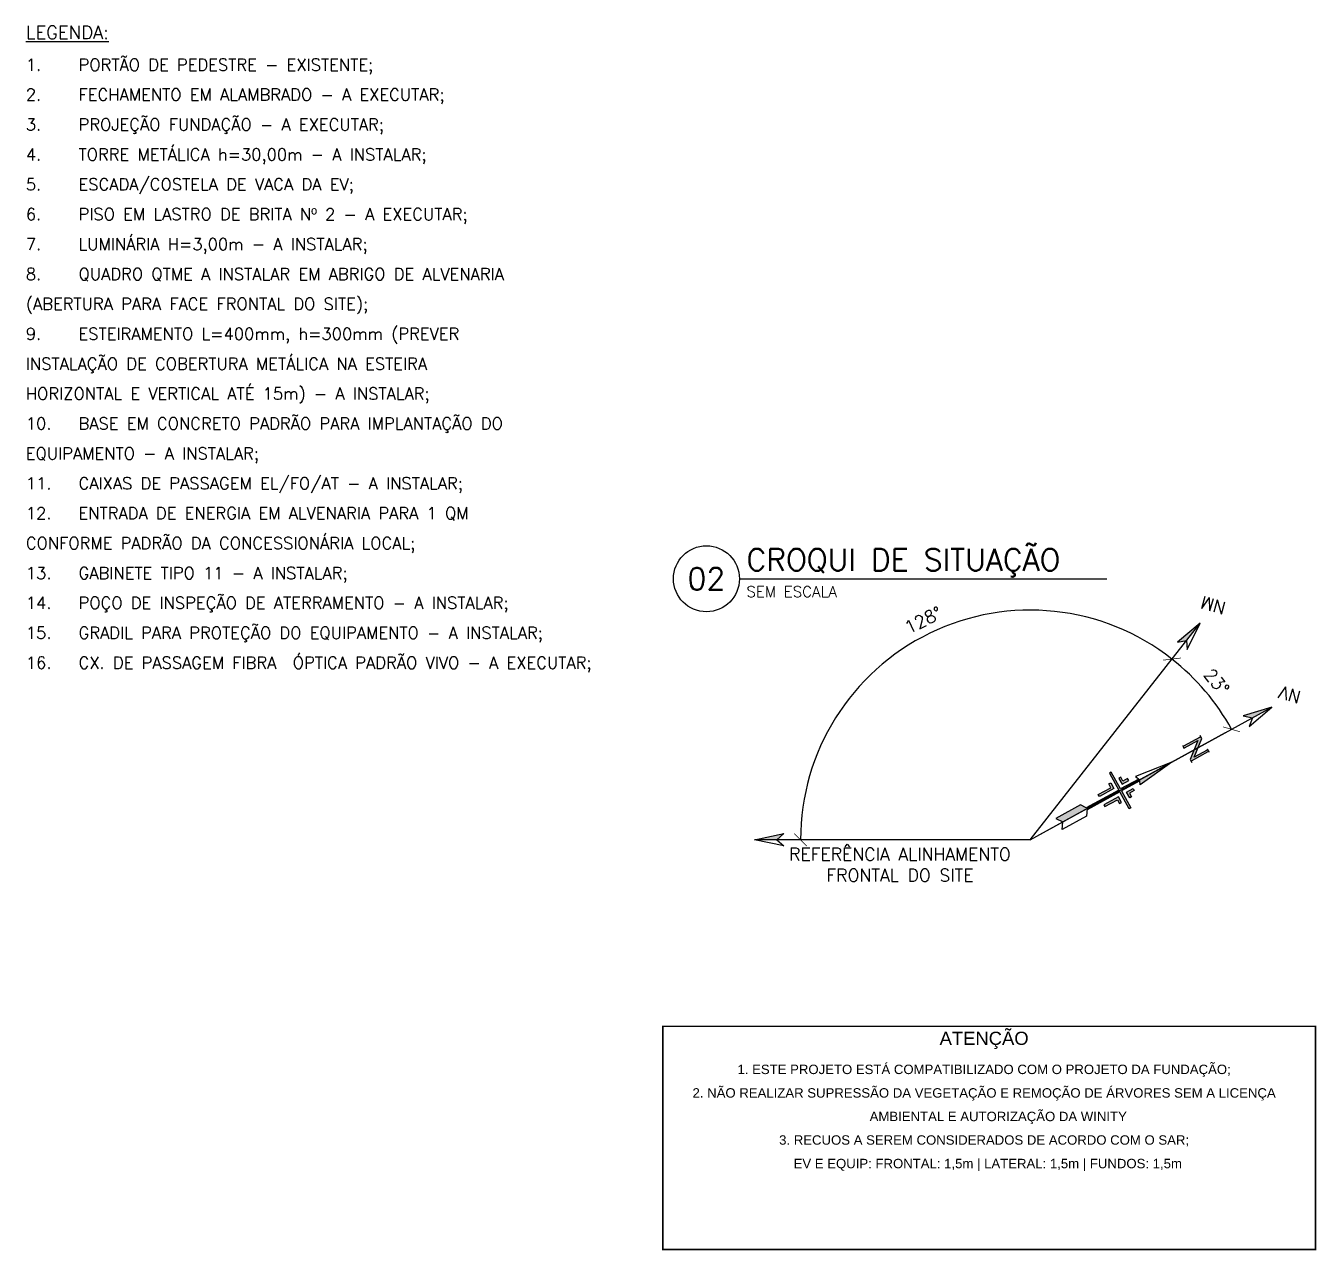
# Model space of a CAD drawing. Header units: inches. Extents: x -7660 to 802, y -193 to 3.
# Drawn here: x 221.59 to 234.54, y -94.48 to -82.2 of the extents above; entities that cross this region are included whole.
import ezdxf
from ezdxf.enums import TextEntityAlignment as Align

# ---------------------------------------------------------------- set-up
doc = ezdxf.new("R2010")
doc.units = ezdxf.units.IN
doc.header["$MEASUREMENT"] = 0
for name, color, linetype in [('DM-COTAS', 7, 'Continuous'), ('Indic_Exec', 10, 'Continuous'), ('indicação', 7, 'Continuous')]:
    doc.layers.add(name, color=color, linetype=linetype)
doc.styles.add('R80E50', font='arial.ttf', dxfattribs={"height": 10})
doc.styles.add('ROMANS', font='romans.shx', dxfattribs={"height": 10})
doc.styles.add('Texto Cotas', font='romans.shx')
doc.dimstyles.new('huawei_stand Cota 1-100', dxfattribs={"dimscale": 0, "dimtxt": 0.15, "dimasz": 0.15, "dimexe": 0.1, "dimexo": 0.1, "dimgap": 0.1, "dimtad": 1, "dimzin": 0, "dimdsep": 46, "dimtxsty": 'Texto Cotas', "dimblk": 'ARCHTICK', "dimcen": 0.2, "dimdle": 0.1, "dimclrd": 256, "dimclre": 256, "dimclrt": 256, "dimadec": 0, "dimazin": 0, "dimtfac": 1, "dimtix": 1, "dimtmove": 0, "dimatfit": 3, "dimfxl": 1, "dimtolj": 1, "dimtzin": 0, "dimarcsym": 1})

# ---------------------------------------------------------------- blocks, each defined once
blk = doc.blocks.new('REFERÊNCIA')
blk.add_hatch(color=256).paths.add_polyline_path([(5.3, -211.5), (0, -217.5), (0, -236.5)])
blk.add_line((0, 0), (0, -236.5))
blk.add_lwpolyline([(5.3, -211.5), (0, -217.5), (-5.3, -211.5), (0, -236.5), (5.3, -211.5)])
blk = doc.blocks.new('_ArchTick')
at = {"const_width": 0.05}
blk.add_lwpolyline([(-0.5, -0.5), (0.5, 0.5)], dxfattribs=at)
blk = doc.blocks.new('*D379')
at = {"lineweight": -2, "transparency": 16777216}
blk.add_arc((317.722, -73.343), 2.731, 139.0319, 162.1718, dxfattribs=at)
at = {"lineweight": -2, "transparency": 16777216, "xscale": 0.15, "yscale": 0.15, "zscale": 0.15}
for p, rotation in [((315.66, -71.552), 49.03194502879454), ((315.122, -72.506), 252.1717841684406)]:
    blk.add_blockref('_ArchTick', p, dxfattribs=dict(at, rotation=rotation))
at = {"transparency": 16777216, "insert": (315.19, -71.916), "char_height": 0.15, "attachment_point": 5, "rotation": 60.6019, "style": 'Texto Cotas', "bg_fill": 3, "box_fill_scale": 1.25, "bg_fill_color": 256, "bg_fill_true_color": 13158600, "bg_fill_transparency": 0}
blk.add_mtext('\\A1;23°', dxfattribs=at)
blk = doc.blocks.new('A$C02050FE0')
for points in [[(5.5, -28.2), (0, -31.9), (0, -55.8), (-0.9, -55.2), (-0.9, -87.2), (-17.5, -87.2), (-17.5, -89), (-0.9, -89), (-0.9, -106.8), (-4.1, -105.4), (0, -138.5), (0, -107.2), (0.9, -106.8), (0.9, -89), (17.5, -89), (17.5, -87.2), (0.9, -87.2), (0.9, -55.2), (5.5, -52.2)], [(5.3, -211.5), (0, -217.5), (0, -236.5)]]:
    blk.add_hatch(color=0).paths.add_polyline_path(points)
h = blk.add_hatch(color=0)
h.paths.add_polyline_path([(-4, -92.1), (-9.6, -92.1), (-9.6, -94), (-5.9, -94), (-5.9, -98.6), (-4, -98.6)])
h.paths.add_polyline_path([(9.6, -92.1), (4, -92.1), (4, -98.6), (5.9, -98.6), (5.9, -94), (9.6, -94)])
h.paths.add_polyline_path([(5.9, -69.9), (4, -69.9), (4, -84.1), (9.6, -84.1), (9.6, -82.2), (5.9, -82.2)])
h.paths.add_polyline_path([(-4, -69.9), (-5.9, -69.9), (-5.9, -82.2), (-9.6, -82.2), (-9.6, -84.1), (-4, -84.1)])
at = {"ltscale": 0.5}
h = blk.add_hatch(color=0, dxfattribs=at)
h.paths.add_polyline_path([(-5.5, -153.5), (-8.4, -153.5), (-7.1, -154.1), (-7.1, -170.3), (-7.6, -170.9), (-7.1, -170.9), (-5.6, -170.9), (-5.1, -170.9), (-5.6, -170.3), (-5.6, -157.4), (0, -164.2), (0, -160.2)])
h.paths.add_polyline_path([(0, -160.2), (0, -164.2), (5.5, -170.9), (7.1, -170.9), (8.4, -170.9), (7.1, -170.3), (7.1, -154.1), (7.6, -153.5), (7.1, -153.5), (5.6, -153.5), (5.1, -153.5), (5.6, -154.1), (5.6, -167)])
at = {"color": 0}
for p, q in [((0, 0), (0, -31.9)), ((0, -138.5), (0, -236.5))]:
    blk.add_line(p, q, dxfattribs=at)
for points in [[(0, -55.8), (-5.5, -52.2), (-5.5, -28.2), (0, -31.9), (0, -55.8)], [(0.9, -106.8), (0.9, -89), (17.5, -89), (17.5, -87.2), (0.9, -87.2), (0.9, -55.2), (5.5, -52.2), (5.5, -28.2), (0, -31.9), (0, -55.8)], [(0, -138.5), (-4.1, -105.4), (-0.9, -106.8), (-0.9, -89), (-17.5, -89), (-17.5, -87.2), (-0.9, -87.2), (-0.9, -55.2)], [(0, -138.5), (4.1, -105.4), (0, -107.2), (0, -138.5)], [(5.3, -211.5), (0, -217.5), (-5.3, -211.5), (0, -236.5), (5.3, -211.5)]]:
    blk.add_lwpolyline(points, dxfattribs=at)
for points in [[(-9.6, -82.2), (-9.6, -84.1), (-4, -84.1), (-4, -69.9), (-5.9, -69.9), (-5.9, -82.2)], [(9.6, -82.2), (9.6, -84.1), (4, -84.1), (4, -69.9), (5.9, -69.9), (5.9, -82.2)], [(-5.9, -94), (-9.6, -94), (-9.6, -92.1), (-4, -92.1), (-4, -98.6), (-5.9, -98.6)], [(5.9, -94), (9.6, -94), (9.6, -92.1), (4, -92.1), (4, -98.6), (5.9, -98.6)], [(-5.5, -153.5), (-8.4, -153.5), (-7.1, -154.1), (-7.1, -170.3), (-7.6, -170.9), (-7.1, -170.9), (-5.6, -170.9), (-5.1, -170.9), (-5.6, -170.3), (-5.6, -157.4), (5.5, -170.9), (7.1, -170.9), (8.4, -170.9), (7.1, -170.3), (7.1, -154.1), (7.6, -153.5), (7.1, -153.5), (5.6, -153.5), (5.1, -153.5), (5.6, -154.1), (5.6, -167)]]:
    blk.add_lwpolyline(points, close=True, dxfattribs=at)
blk = doc.blocks.new('*D740')
at = {"layer": 'DM-COTAS', "lineweight": -2}
blk.add_arc((324.274, -73.37), 2.731, 51.897, 180, dxfattribs=at)
at = {"layer": 'DM-COTAS', "lineweight": -2, "xscale": 0.15, "yscale": 0.15, "zscale": 0.15}
for p, rotation in [((325.96, -71.221), 321.8969609182352), ((321.543, -73.37), 270.000006281331)]:
    blk.add_blockref('_ArchTick', p, dxfattribs=dict(at, rotation=rotation))
at = {"layer": 'DM-COTAS', "insert": (323.002, -70.757), "char_height": 0.15, "attachment_point": 5, "rotation": 25.9485, "style": 'Texto Cotas'}
blk.add_mtext('\\A1;128%%d', dxfattribs=at)
blk = doc.blocks.new('*U301')
at = {"color": 0}
blk.add_line((450, 0), (5460, 0), dxfattribs=at)
blk.add_circle((0, 0), 450, dxfattribs=at)
at = {"layer": 'Indic_Exec', "color": 4, "style": 'ROMANS'}
blk.add_attdef('TÍTULO', (547, 110), '', height=300, dxfattribs=at)
blk.add_attdef('00', text='', height=300, dxfattribs=at).set_placement((0, 0), align=Align.MIDDLE)
at = {"layer": 'Indic_Exec', "color": 2, "style": 'ROMANS'}
blk.add_attdef('ESCALA', (547, -251), '', height=150, dxfattribs=at)
blk = doc.blocks.new('*U378')
blk.add_hatch(color=256).paths.add_polyline_path([(314.91, -72.515), (314.853, -72.42), (314.603, -72.339)])
blk.add_line((317.722, -73.343), (314.603, -72.339))
blk.add_lwpolyline([(314.91, -72.515), (314.853, -72.42), (314.954, -72.376), (314.603, -72.339), (314.91, -72.515)])
at = {"xscale": 0.01385536544408619, "yscale": 0.01385536544408619, "zscale": 0.01385536544408619, "rotation": 229.0319450287959}
blk.add_blockref('A$C02050FE0', (317.722, -73.343), dxfattribs=at)
dim = blk.add_angular_dim_2l(base=(315.438, -71.845), line1=((317.722, -73.343), (314.603, -72.339)), line2=((317.722, -73.343), (315.248, -71.195)), dimstyle='huawei_stand Cota 1-100', override={"dimscale": 1, "dimfxl": 5, "dimfxlon": 1, "dimtfill": 1})
dim.commit()
dim.dimension.update_dxf_attribs({"geometry": '*D379', "text_midpoint": (315.19, -71.916)})
blk = doc.blocks.new('REFNV')
at = {"ltscale": 0.5, "xscale": -0.01385536544408616, "yscale": 0.01385536544408616, "zscale": 0.01385536544408616, "rotation": 270.000006281331}
blk.add_blockref('REFERÊNCIA', (324.274, -73.37), dxfattribs=at)
at = {"insert": (322.725, -73.667), "char_height": 0.15, "width": 3.12229, "attachment_point": 5, "style": 'ROMANS'}
blk.add_mtext('\\pxqc;REFERÊNCIA ALINHAMENTO\\PFRONTAL DO SITE', dxfattribs=at)
at = {"color": 6, "rotation": 249.7251767497955}
blk.add_blockref('*U378', (503.171, 199.251), dxfattribs=at)
for points in [[(324.274, -73.37), (326.597, -72.096)], [(324.274, -73.37), (325.008, -72.968)]]:
    blk.add_lwpolyline(points)
at = {"char_height": 0.15, "width": 0.3015, "attachment_point": 5, "rotation": 163.8134, "style": 'ROMANS'}
for s, insert in [('\\pxqc;NM', (326.451, -70.58)), ('\\pxqc;NV', (327.362, -71.644))]:
    blk.add_mtext(s, dxfattribs=dict(at, insert=insert))
at = {"layer": 'DM-COTAS'}
dim = blk.add_angular_dim_2l(base=(324.055, -70.648), line1=((324.274, -73.37), (320.998, -73.37)), line2=((324.274, -73.37), (326.296, -70.792)), dimstyle='huawei_stand Cota 1-100', override={"dimscale": 1}, dxfattribs=at)
dim.commit()
dim.dimension.update_dxf_attribs({"geometry": '*D740', "text_midpoint": (323.002, -70.757)})

msp = doc.modelspace()

# ---------------------------------------------------------------- linework, layer by layer
at = {"color": 10, "const_width": 0.01405, "elevation": -983.47738}
msp.add_lwpolyline([(227.97966, -92.23789), (234.52919, -92.23789), (234.52919, -94.47788), (227.97966, -94.47788)], close=True, dxfattribs=at)

# ---------------------------------------------------------------- block references
at = {"xscale": 0.8438972667959691, "yscale": 0.8438972667959691, "zscale": 0.8438972667959691}
msp.add_blockref('REFNV', (-41.98747, -28.44928), dxfattribs=at)

# ---------------------------------------------------------------- texts
at = {"layer": 'Indic_Exec', "attachment_point": 1, "style": 'R80E50'}
for s, insert, char_height, width in [('\\pxsm1.5;{\\L\\C3;\\Fromans|c0;LEGENDA:\\P\\pi-3,l4,t4;}{\\Fromans|c0;\\H0.9072299998x;1.^IPORTÃO DE PEDESTRE - EXISTENTE;\\P2.^IFECHAMENTO EM ALAMBRADO - A EXECUTAR;\\P3.^IPROJEÇÃO FUNDAÇÃO - A EXECUTAR;\\P4.^ITORRE METÁLICA h=30,00m - A INSTALAR;\\P5.^IESCADA/COSTELA DE VACA DA EV;\\P6.^IPISO EM LASTRO DE BRITA Nº 2 - A EXECUTAR;\\P7.^ILUMINÁRIA H=3,00m - A INSTALAR;\\P8.^IQUADRO QTME A INSTALAR EM ABRIGO DE ALVENARIA (ABERTURA PARA FACE FRONTAL DO SITE);\\P9.^IESTEIRAMENTO L=400mm, h=300mm (PREVER INSTALAÇÃO DE COBERTURA METÁLICA NA ESTEIRA  HORIZONTAL E VERTICAL ATÉ 15m) - A INSTALAR;\\P10.^IBASE EM CONCRETO PADRÃO PARA IMPLANTAÇÃO DO EQUIPAMENTO - A INSTALAR;}\\H0.9072299998x;\\P\\Fromans|c0;11.^ICAIXAS DE PASSAGEM EL/FO/AT - A INSTALAR;\\P12.^IENTRADA DE ENERGIA EM ALVENARIA PARA 1 QM CONFORME PADRÃO DA CONCESSIONÁRIA LOCAL;\\P13.^IGABINETE TIPO 11 - A INSTALAR;\\P14.^IPOÇO DE INSPEÇÃO DE ATERRAMENTO - A INSTALAR;\\P15.^IGRADIL PARA PROTEÇÃO DO EQUIPAMENTO - A INSTALAR;\\P16.^ICX. DE PASSAGEM FIBRA  ÓPTICA PADRÃO VIVO - A EXECUTAR;', (221.5873, -82.19722), 0.13227088, 5.5477703), ('\\pxi-3,l3,qc,sm1.5;{\\H1.3999999997x;ATENÇÃO\\P\\pl4,q*,t4;}1.^IESTE PROJETO ESTÁ COMPATIBILIZADO COM O PROJETO DA FUNDAÇÃO; \\P2.^INÃO REALIZAR SUPRESSÃO DA VEGETAÇÃO E REMOÇÃO DE ÁRVORES SEM A LICENÇA AMBIENTAL E AUTORIZAÇÃO DA WINITY\\P3.^IRECUOS A SEREM CONSIDERADOS DE ACORDO COM O SAR;\\P\\pl3,tz;^I^IEV E EQUIP: FRONTAL: 1,5m | LATERAL: 1,5m | FUNDOS: 1,5m', (228.09957, -92.29227), 0.0944792, 6.2085993)]:
    msp.add_mtext(s, dxfattribs=dict(at, insert=insert, char_height=char_height, width=width))

# ---------------------------------------------------------------- next in the draw order: block references
at = {"layer": 'indicação', "color": 4, "lineweight": 5, "xscale": 0.0007357085069532576, "yscale": 0.0007357085069532576, "zscale": 0.0007357085069532576}
msp.add_blockref('*U301', (228.41703, -87.74646, -1825.16887), dxfattribs=at).add_auto_attribs({'00': '02', 'TÍTULO': 'CROQUI DE SITUAÇÃO', 'ESCALA': 'SEM ESCALA'})

doc.saveas('drawing.dxf')
